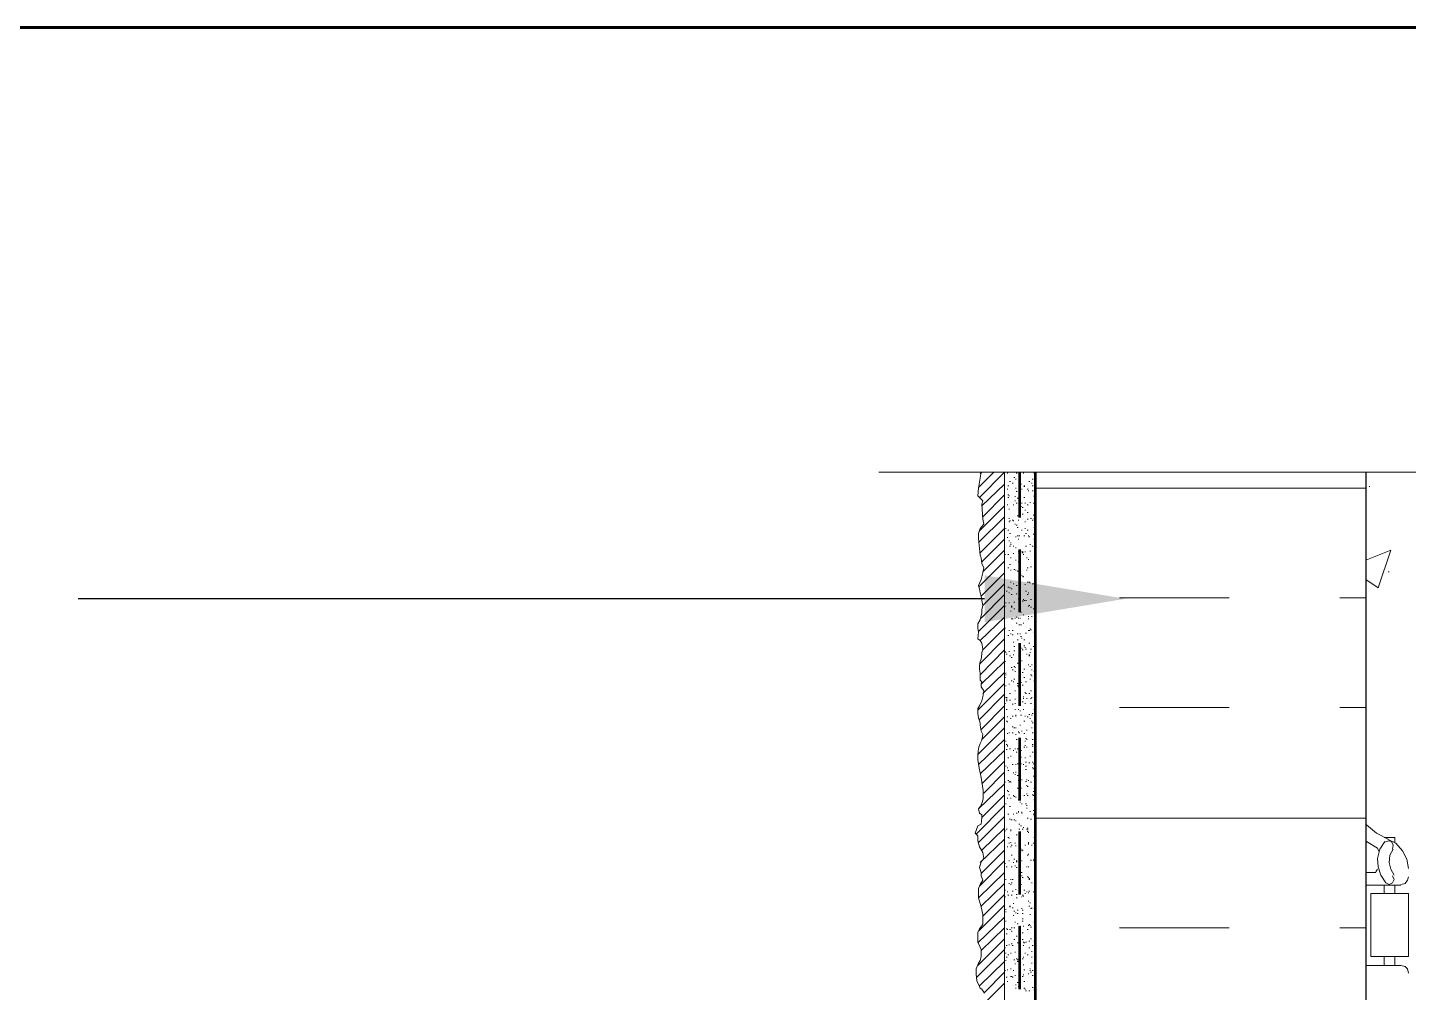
# Model space of a CAD drawing. Header units: millimetres. Extents: x 14 to 201, y 16 to 268.
# Drawn here: x 55.45 to 90.34, y 243.33 to 267.72 of the extents above; entities that cross this region are included whole.
import ezdxf

# ---------------------------------------------------------------- set-up
doc = ezdxf.new("R2010")
doc.units = ezdxf.units.MM
doc.header["$MEASUREMENT"] = 0
doc.layers.get('0').update_dxf_attribs({"linetype": 'CONTINUOUS'})

msp = doc.modelspace()

# ---------------------------------------------------------------- hatches: boundary and pattern name
at = {"true_color": 0x000007}
msp.add_hatch(color=0, dxfattribs=at).paths.add_polyline_path([(79.629, 253.873), (83.185, 253.28), (79.629, 252.688)])

# ---------------------------------------------------------------- linework, layer by layer
at = {"color": 0, "linetype": 'Continuous', "lineweight": 60, "true_color": 0x000007}
msp.add_line((17.018, 267.716), (198.12, 267.716), dxfattribs=at)
at = {"color": 0, "linetype": 'Continuous', "lineweight": 15, "true_color": 0x000007}
for p, q in [((76.962, 256.476), (105.537, 256.476)), ((80.137, 256.476), (80.137, 210.651)), ((89.281, 247.142), (89.556, 246.973)), ((89.598, 246.888), (89.556, 246.973)), ((89.26, 246.359), (89.514, 246.359)), ((89.514, 246.38), (89.556, 246.444)), ((89.26, 246.041), (90.149, 246.041)), ((89.725, 246.041), (89.725, 245.83)), ((90.001, 246.041), (90.001, 245.83)), ((89.725, 244.242), (89.725, 244.009)), ((90.001, 244.242), (90.001, 244.009)), ((89.26, 244.009), (90.149, 244.009))]:
    msp.add_line(p, q, dxfattribs=at)
at = {"color": 0, "linetype": 'Continuous', "lineweight": 15, "true_color": 0x656565}
for p, q in [((79.481, 256.096), (79.862, 256.476)), ((79.502, 255.842), (80.137, 256.476)), ((79.523, 256.434), (79.565, 256.476)), ((80.2, 256.455), (80.222, 256.455)), ((80.264, 256.476), (80.285, 256.476)), ((80.433, 256.455), (80.454, 256.455)), ((80.603, 256.455), (80.624, 256.455)), ((80.878, 256.455), (80.899, 256.455)), ((79.565, 255.63), (80.137, 256.18)), ((80.222, 256.138), (80.243, 256.138)), ((80.264, 256.244), (80.285, 256.244)), ((80.327, 256.201), (80.349, 256.201)), ((80.37, 256.349), (80.391, 256.349)), ((80.412, 256.307), (80.433, 256.307)), ((80.412, 256.307), (80.433, 256.307)), ((80.497, 256.096), (80.518, 256.096)), ((80.539, 256.18), (80.56, 256.18)), ((80.624, 256.138), (80.645, 256.138)), ((80.624, 256.117), (80.645, 256.117)), ((80.751, 256.244), (80.772, 256.244)), ((80.814, 256.201), (80.835, 256.201)), ((80.835, 256.307), (80.857, 256.307)), ((80.835, 256.138), (80.857, 256.138)), ((80.92, 256.138), (80.941, 256.138)), ((89.345, 256.117), (89.366, 256.117)), ((79.587, 255.355), (80.137, 255.905)), ((80.2, 256.053), (80.222, 256.053)), ((80.222, 255.905), (80.243, 255.905)), ((80.222, 255.841), (80.243, 255.841)), ((80.243, 255.884), (80.264, 255.884)), ((80.391, 255.863), (80.412, 255.863)), ((80.391, 255.757), (80.412, 255.757)), ((80.412, 256.074), (80.433, 256.074)), ((80.433, 255.99), (80.454, 255.99)), ((80.454, 255.82), (80.476, 255.82)), ((80.56, 256.053), (80.581, 256.053)), ((80.624, 255.841), (80.645, 255.841)), ((80.708, 256.053), (80.73, 256.053)), ((80.73, 256.011), (80.751, 256.011)), ((80.835, 256.011), (80.857, 256.011)), ((80.878, 255.884), (80.899, 255.884)), ((80.878, 255.863), (80.899, 255.863)), ((80.92, 256.074), (89.26, 256.074)), ((79.502, 254.995), (80.137, 255.63)), ((80.2, 255.651), (80.222, 255.651)), ((80.2, 255.651), (80.222, 255.651)), ((80.243, 255.545), (80.264, 255.545)), ((80.349, 255.651), (80.37, 255.651)), ((80.433, 255.693), (80.454, 255.693)), ((80.518, 255.461), (80.539, 255.461)), ((80.539, 255.609), (80.56, 255.609)), ((80.56, 255.693), (80.581, 255.693)), ((80.581, 255.588), (80.603, 255.588)), ((80.581, 255.418), (80.603, 255.418)), ((80.645, 255.693), (80.666, 255.693)), ((80.645, 255.524), (80.666, 255.524)), ((80.708, 255.651), (80.73, 255.651)), ((80.708, 255.461), (80.73, 255.461)), ((80.772, 255.714), (80.793, 255.714)), ((80.857, 255.693), (80.878, 255.693)), ((80.857, 255.397), (80.878, 255.397)), ((79.481, 254.699), (80.137, 255.355)), ((79.523, 254.445), (80.137, 255.058)), ((80.158, 255.058), (80.179, 255.058)), ((80.243, 255.312), (80.264, 255.312)), ((80.243, 255.228), (80.264, 255.228)), ((80.264, 255.249), (80.285, 255.249)), ((80.327, 255.27), (80.349, 255.27)), ((80.349, 255.249), (80.37, 255.249)), ((80.391, 255.164), (80.412, 255.164)), ((80.433, 255.143), (80.454, 255.143)), ((80.454, 255.376), (80.476, 255.376)), ((80.454, 255.079), (80.476, 255.079)), ((80.476, 255.27), (80.497, 255.27)), ((80.645, 255.228), (80.666, 255.228)), ((80.645, 255.058), (80.666, 255.058)), ((80.708, 255.291), (80.73, 255.291)), ((80.793, 255.312), (80.814, 255.312)), ((80.835, 255.27), (80.857, 255.27)), ((80.878, 255.312), (80.899, 255.312)), ((80.878, 255.079), (80.899, 255.079)), ((80.899, 255.291), (80.92, 255.291)), ((80.92, 255.312), (80.941, 255.312)), ((79.565, 254.212), (80.137, 254.783)), ((80.2, 254.826), (80.222, 254.826)), ((80.222, 255.016), (80.243, 255.016)), ((80.243, 254.741), (80.264, 254.741)), ((80.264, 254.931), (80.285, 254.931)), ((80.285, 254.698), (80.306, 254.698)), ((80.412, 254.847), (80.433, 254.847)), ((80.454, 254.868), (80.476, 254.868)), ((80.476, 254.783), (80.497, 254.783)), ((80.497, 254.868), (80.518, 254.868)), ((80.56, 255.016), (80.581, 255.016)), ((80.624, 254.868), (80.645, 254.868)), ((80.666, 254.931), (80.687, 254.931)), ((80.708, 255.016), (80.73, 255.016)), ((80.73, 254.868), (80.751, 254.868)), ((80.751, 254.847), (80.772, 254.847)), ((80.857, 254.91), (80.878, 254.91)), ((80.878, 254.783), (80.899, 254.783)), ((80.899, 254.72), (80.92, 254.72)), ((79.587, 253.958), (80.137, 254.508)), ((80.137, 254.402), (80.158, 254.402)), ((80.222, 254.402), (80.243, 254.402)), ((80.264, 254.614), (80.285, 254.614)), ((80.285, 254.656), (80.306, 254.656)), ((80.349, 254.614), (80.37, 254.614)), ((80.349, 254.423), (80.37, 254.423)), ((80.412, 254.571), (80.433, 254.571)), ((80.476, 254.466), (80.497, 254.466)), ((80.56, 254.466), (80.581, 254.466)), ((80.581, 254.466), (80.603, 254.466)), ((80.581, 254.445), (80.603, 254.445)), ((80.603, 254.402), (80.624, 254.402)), ((80.645, 254.466), (80.666, 254.466)), ((80.666, 254.614), (80.687, 254.614)), ((80.772, 254.656), (80.793, 254.656)), ((80.772, 254.487), (80.793, 254.487)), ((80.835, 254.614), (80.857, 254.614)), ((80.899, 254.466), (80.92, 254.466)), ((89.26, 254.254), (89.895, 254.508)), ((89.577, 253.555), (89.895, 254.508)), ((79.481, 253.577), (80.137, 254.233)), ((80.222, 254.063), (80.243, 254.063)), ((80.264, 254.148), (80.285, 254.148)), ((80.285, 254.318), (80.306, 254.318)), ((80.285, 254), (80.306, 254)), ((80.285, 254), (80.306, 254)), ((80.37, 254.021), (80.391, 254.021)), ((80.412, 254.254), (80.433, 254.254)), ((80.412, 254), (80.433, 254)), ((80.476, 254.212), (80.497, 254.212)), ((80.497, 254.169), (80.518, 254.169)), ((80.497, 254.042), (80.518, 254.042)), ((80.687, 254.318), (80.708, 254.318)), ((80.687, 254), (80.708, 254)), ((80.708, 254.063), (80.73, 254.063)), ((80.708, 254.063), (80.73, 254.063)), ((80.73, 254.275), (80.751, 254.275)), ((80.793, 254.085), (80.814, 254.085)), ((80.899, 254.275), (80.92, 254.275)), ((80.899, 254.169), (80.92, 254.169)), ((80.899, 254.127), (80.92, 254.127)), ((79.544, 253.344), (80.137, 253.937)), ((79.587, 253.111), (80.137, 253.661)), ((80.285, 253.704), (80.306, 253.704)), ((80.349, 253.661), (80.37, 253.661)), ((80.454, 253.979), (80.476, 253.979)), ((80.497, 253.852), (80.518, 253.852)), ((80.539, 253.873), (80.56, 253.873)), ((80.581, 253.852), (80.603, 253.852)), ((80.603, 253.831), (80.624, 253.831)), ((80.708, 253.704), (80.73, 253.704)), ((80.751, 253.704), (80.772, 253.704)), ((80.772, 253.682), (80.793, 253.682)), ((80.835, 253.661), (80.857, 253.661)), ((80.857, 253.661), (80.878, 253.661)), ((80.92, 253.852), (80.941, 253.852)), ((89.26, 253.767), (89.577, 253.555)), ((89.831, 253.958), (89.852, 253.958)), ((79.544, 252.794), (80.137, 253.386)), ((80.179, 253.471), (80.2, 253.471)), ((80.222, 253.577), (80.243, 253.577)), ((80.243, 253.429), (80.264, 253.429)), ((80.264, 253.555), (80.285, 253.555)), ((80.306, 253.534), (80.327, 253.534)), ((80.306, 253.386), (80.327, 253.386)), ((80.433, 253.619), (80.454, 253.619)), ((80.433, 253.407), (80.454, 253.407)), ((80.518, 253.619), (80.539, 253.619)), ((80.518, 253.555), (80.539, 253.555)), ((80.645, 253.64), (80.666, 253.64)), ((80.666, 253.471), (80.687, 253.471)), ((80.708, 253.386), (80.73, 253.386)), ((80.73, 253.429), (80.751, 253.429)), ((80.92, 253.555), (80.941, 253.555)), ((83.037, 253.302), (85.81, 253.302)), ((88.604, 253.302), (89.26, 253.302)), ((79.481, 252.455), (80.137, 253.111)), ((80.137, 253.09), (80.158, 253.09)), ((80.158, 253.174), (80.179, 253.174)), ((80.243, 253.174), (80.264, 253.174)), ((80.285, 252.963), (80.306, 252.963)), ((80.306, 253.09), (80.327, 253.09)), ((80.306, 253.069), (80.327, 253.069)), ((80.37, 253.196), (80.391, 253.196)), ((80.37, 253.026), (80.391, 253.026)), ((80.476, 253.28), (80.497, 253.28)), ((80.518, 253.238), (80.539, 253.238)), ((80.581, 253.217), (80.603, 253.217)), ((80.603, 253.259), (80.624, 253.259)), ((80.624, 253.238), (80.645, 253.238)), ((80.666, 253.238), (80.687, 253.238)), ((80.73, 253.09), (80.751, 253.09)), ((80.751, 253.111), (80.772, 253.111)), ((80.793, 253.259), (80.814, 253.259)), ((80.793, 253.069), (80.814, 253.069)), ((80.857, 253.026), (80.878, 253.026)), ((80.92, 252.963), (80.941, 252.963)), ((79.523, 252.222), (80.137, 252.815)), ((80.306, 252.772), (80.327, 252.772)), ((80.327, 252.772), (80.349, 252.772)), ((80.391, 252.794), (80.412, 252.794)), ((80.433, 252.815), (80.454, 252.815)), ((80.433, 252.666), (80.454, 252.666)), ((80.476, 252.794), (80.497, 252.794)), ((80.497, 252.624), (80.518, 252.624)), ((80.518, 252.794), (80.539, 252.794)), ((80.539, 252.942), (80.56, 252.942)), ((80.539, 252.624), (80.56, 252.624)), ((80.603, 252.878), (80.624, 252.878)), ((80.603, 252.666), (80.624, 252.666)), ((80.73, 252.836), (80.751, 252.836)), ((80.73, 252.772), (80.751, 252.772)), ((80.814, 252.836), (80.835, 252.836)), ((80.92, 252.666), (80.941, 252.666)), ((79.502, 251.629), (80.137, 252.264)), ((79.587, 251.989), (80.137, 252.54)), ((80.137, 252.539), (80.158, 252.539)), ((80.222, 252.349), (80.243, 252.349)), ((80.243, 252.476), (80.264, 252.476)), ((80.285, 252.391), (80.306, 252.391)), ((80.327, 252.476), (80.349, 252.476)), ((80.327, 252.37), (80.349, 252.37)), ((80.454, 252.391), (80.476, 252.391)), ((80.518, 252.391), (80.539, 252.391)), ((80.539, 252.328), (80.56, 252.328)), ((80.56, 252.286), (80.581, 252.286)), ((80.666, 252.412), (80.687, 252.412)), ((80.73, 252.476), (80.751, 252.476)), ((80.751, 252.476), (80.772, 252.476)), ((80.772, 252.518), (80.793, 252.518)), ((80.793, 252.497), (80.814, 252.497)), ((80.878, 252.434), (80.899, 252.434)), ((79.523, 251.354), (80.137, 251.989)), ((80.137, 251.947), (80.158, 251.947)), ((80.158, 251.926), (80.179, 251.926)), ((80.158, 251.926), (80.179, 251.926)), ((80.243, 251.947), (80.264, 251.947)), ((80.349, 252.18), (80.37, 252.18)), ((80.37, 252.074), (80.391, 252.074)), ((80.37, 251.968), (80.391, 251.968)), ((80.454, 252.243), (80.476, 252.243)), ((80.56, 252.031), (80.581, 252.031)), ((80.581, 251.989), (80.603, 251.989)), ((80.624, 252.243), (80.645, 252.243)), ((80.624, 252.095), (80.645, 252.095)), ((80.645, 252.053), (80.666, 252.053)), ((80.666, 252.01), (80.687, 252.01)), ((80.751, 252.159), (80.772, 252.159)), ((80.772, 251.926), (80.793, 251.926)), ((80.793, 252.01), (80.814, 252.01)), ((80.857, 252.074), (80.878, 252.074)), ((79.544, 251.121), (80.137, 251.693)), ((80.137, 251.693), (80.158, 251.693)), ((80.179, 251.883), (80.2, 251.883)), ((80.264, 251.841), (80.285, 251.841)), ((80.306, 251.799), (80.327, 251.799)), ((80.349, 251.862), (80.37, 251.862)), ((80.37, 251.566), (80.391, 251.566)), ((80.454, 251.651), (80.476, 251.651)), ((80.497, 251.672), (80.518, 251.672)), ((80.497, 251.629), (80.518, 251.629)), ((80.518, 251.566), (80.539, 251.566)), ((80.56, 251.714), (80.581, 251.714)), ((80.687, 251.883), (80.708, 251.883)), ((80.73, 251.608), (80.751, 251.608)), ((80.751, 251.862), (80.772, 251.862)), ((80.751, 251.841), (80.772, 251.841)), ((80.772, 251.566), (80.793, 251.566)), ((80.814, 251.608), (80.835, 251.608)), ((79.587, 250.889), (80.137, 251.418)), ((80.137, 251.291), (80.158, 251.291)), ((80.158, 251.396), (80.179, 251.396)), ((80.158, 251.354), (80.179, 251.354)), ((80.306, 251.545), (80.327, 251.545)), ((80.306, 251.206), (80.327, 251.206)), ((80.327, 251.481), (80.349, 251.481)), ((80.37, 251.248), (80.391, 251.248)), ((80.391, 251.545), (80.412, 251.545)), ((80.391, 251.439), (80.412, 251.439)), ((80.581, 251.418), (80.603, 251.418)), ((80.624, 251.502), (80.645, 251.502)), ((80.624, 251.291), (80.645, 251.291)), ((80.772, 251.248), (80.793, 251.248)), ((80.793, 251.354), (80.814, 251.354)), ((80.814, 251.481), (80.835, 251.481)), ((80.814, 251.333), (80.835, 251.333)), ((80.878, 251.439), (80.899, 251.439)), ((80.878, 251.206), (80.899, 251.206)), ((79.46, 250.465), (80.137, 251.143)), ((79.502, 250.232), (80.137, 250.867)), ((80.158, 251.079), (80.179, 251.079)), ((80.243, 251.121), (80.264, 251.121)), ((80.264, 250.888), (80.285, 250.888)), ((80.349, 251.185), (80.37, 251.185)), ((80.391, 250.952), (80.412, 250.952)), ((80.454, 251.143), (80.476, 251.143)), ((80.454, 251.079), (80.476, 251.079)), ((80.476, 251.058), (80.497, 251.058)), ((80.518, 251.037), (80.539, 251.037)), ((80.539, 251.164), (80.56, 251.164)), ((80.581, 251.1), (80.603, 251.1)), ((80.645, 250.91), (80.666, 250.91)), ((80.666, 251.185), (80.687, 251.185)), ((80.666, 250.888), (80.687, 250.888)), ((80.751, 250.888), (80.772, 250.888)), ((80.793, 250.952), (80.814, 250.952)), ((79.544, 249.978), (80.137, 250.571)), ((80.137, 250.635), (80.158, 250.635)), ((80.158, 250.783), (80.179, 250.783)), ((80.179, 250.783), (80.2, 250.783)), ((80.179, 250.74), (80.2, 250.74)), ((80.179, 250.698), (80.2, 250.698)), ((80.264, 250.719), (80.285, 250.719)), ((80.327, 250.613), (80.349, 250.613)), ((80.391, 250.74), (80.412, 250.74)), ((80.391, 250.635), (80.412, 250.635)), ((80.581, 250.677), (80.603, 250.677)), ((80.603, 250.804), (80.624, 250.804)), ((80.603, 250.762), (80.624, 250.762)), ((80.645, 250.635), (80.666, 250.635)), ((80.687, 250.762), (80.708, 250.762)), ((80.793, 250.762), (80.814, 250.762)), ((80.793, 250.635), (80.814, 250.635)), ((80.814, 250.783), (80.835, 250.783)), ((83.037, 250.529), (85.81, 250.529)), ((88.604, 250.529), (89.26, 250.529)), ((79.565, 249.724), (80.137, 250.296)), ((80.179, 250.486), (80.2, 250.486)), ((80.179, 250.19), (80.2, 250.19)), ((80.2, 250.296), (80.222, 250.296)), ((80.2, 250.169), (80.222, 250.169)), ((80.285, 250.254), (80.306, 250.254)), ((80.327, 250.317), (80.349, 250.317)), ((80.391, 250.486), (80.412, 250.486)), ((80.412, 250.338), (80.433, 250.338)), ((80.412, 250.317), (80.433, 250.317)), ((80.476, 250.486), (80.497, 250.486)), ((80.518, 250.444), (80.539, 250.444)), ((80.539, 250.338), (80.56, 250.338)), ((80.603, 250.486), (80.624, 250.486)), ((80.624, 250.19), (80.645, 250.19)), ((80.645, 250.317), (80.666, 250.317)), ((80.708, 250.296), (80.73, 250.296)), ((80.751, 250.359), (80.772, 250.359)), ((80.772, 250.254), (80.793, 250.254)), ((80.814, 250.338), (80.835, 250.338)), ((80.814, 250.19), (80.835, 250.19)), ((80.835, 250.38), (80.857, 250.38)), ((80.878, 250.486), (80.899, 250.486)), ((79.46, 249.343), (80.137, 250.021)), ((80.2, 249.872), (80.222, 249.872)), ((80.243, 249.894), (80.264, 249.894)), ((80.327, 250.042), (80.349, 250.042)), ((80.327, 249.894), (80.349, 249.894)), ((80.37, 250.021), (80.391, 250.021)), ((80.412, 250.021), (80.433, 250.021)), ((80.412, 249.851), (80.433, 249.851)), ((80.476, 249.915), (80.497, 249.915)), ((80.497, 249.894), (80.518, 249.894)), ((80.518, 250.084), (80.539, 250.084)), ((80.56, 249.936), (80.581, 249.936)), ((80.624, 249.872), (80.645, 249.872)), ((80.687, 249.957), (80.708, 249.957)), ((80.814, 250.021), (80.835, 250.021)), ((80.835, 250.148), (80.857, 250.148)), ((80.835, 249.894), (80.857, 249.894)), ((80.899, 249.978), (80.92, 249.978)), ((80.899, 249.851), (80.92, 249.851)), ((79.481, 249.089), (80.137, 249.724)), ((80.158, 249.682), (80.179, 249.682)), ((80.179, 249.597), (80.2, 249.597)), ((80.179, 249.47), (80.2, 249.47)), ((80.2, 249.576), (80.222, 249.576)), ((80.2, 249.555), (80.222, 249.555)), ((80.264, 249.491), (80.285, 249.491)), ((80.391, 249.491), (80.412, 249.491)), ((80.433, 249.724), (80.454, 249.724)), ((80.454, 249.491), (80.476, 249.491)), ((80.624, 249.534), (80.645, 249.534)), ((80.645, 249.682), (80.666, 249.682)), ((80.645, 249.576), (80.666, 249.576)), ((80.666, 249.746), (80.687, 249.746)), ((80.687, 249.724), (80.708, 249.724)), ((80.687, 249.534), (80.708, 249.534)), ((80.835, 249.724), (80.857, 249.724)), ((80.835, 249.597), (80.857, 249.597)), ((80.835, 249.555), (80.857, 249.555)), ((79.523, 248.857), (80.137, 249.449)), ((79.565, 248.603), (80.137, 249.174)), ((80.222, 249.259), (80.243, 249.259)), ((80.285, 249.301), (80.306, 249.301)), ((80.349, 249.449), (80.37, 249.449)), ((80.433, 249.407), (80.454, 249.407)), ((80.454, 249.111), (80.476, 249.111)), ((80.497, 249.301), (80.518, 249.301)), ((80.539, 249.449), (80.56, 249.449)), ((80.539, 249.28), (80.56, 249.28)), ((80.539, 249.111), (80.56, 249.111)), ((80.645, 249.259), (80.666, 249.259)), ((80.666, 249.153), (80.687, 249.153)), ((80.751, 249.132), (80.772, 249.132)), ((80.772, 249.301), (80.793, 249.301)), ((80.835, 249.407), (80.857, 249.407)), ((80.835, 249.153), (80.857, 249.153)), ((80.857, 249.111), (80.878, 249.111)), ((79.608, 248.37), (80.137, 248.899)), ((80.158, 249.047), (80.179, 249.047)), ((80.2, 249.005), (80.222, 249.005)), ((80.222, 248.941), (80.243, 248.941)), ((80.327, 249.089), (80.349, 249.089)), ((80.349, 248.878), (80.37, 248.878)), ((80.391, 248.835), (80.412, 248.835)), ((80.412, 249.089), (80.433, 249.089)), ((80.412, 248.899), (80.433, 248.899)), ((80.454, 248.814), (80.476, 248.814)), ((80.603, 249.089), (80.624, 249.089)), ((80.666, 249.047), (80.687, 249.047)), ((80.666, 248.962), (80.687, 248.962)), ((80.835, 249.005), (80.857, 249.005)), ((80.857, 248.984), (80.878, 248.984)), ((80.857, 248.793), (80.878, 248.793)), ((80.899, 248.899), (80.92, 248.899)), ((79.481, 247.968), (80.137, 248.603)), ((80.137, 248.645), (80.158, 248.645)), ((80.2, 248.433), (80.222, 248.433)), ((80.222, 248.687), (80.243, 248.687)), ((80.222, 248.412), (80.243, 248.412)), ((80.243, 248.645), (80.264, 248.645)), ((80.264, 248.666), (80.285, 248.666)), ((80.285, 248.645), (80.306, 248.645)), ((80.454, 248.497), (80.476, 248.497)), ((80.476, 248.687), (80.497, 248.687)), ((80.518, 248.708), (80.539, 248.708)), ((80.539, 248.497), (80.56, 248.497)), ((80.56, 248.708), (80.581, 248.708)), ((80.666, 248.666), (80.687, 248.666)), ((80.687, 248.708), (80.708, 248.708)), ((80.687, 248.56), (80.708, 248.56)), ((80.708, 248.539), (80.73, 248.539)), ((80.73, 248.687), (80.751, 248.687)), ((80.793, 248.645), (80.814, 248.645)), ((80.857, 248.412), (80.878, 248.412)), ((80.878, 248.497), (80.899, 248.497)), ((80.899, 248.751), (80.92, 248.751)), ((79.565, 247.756), (80.137, 248.327)), ((80.158, 248.095), (80.179, 248.095)), ((80.2, 248.243), (80.222, 248.243)), ((80.243, 248.327), (80.264, 248.327)), ((80.285, 248.243), (80.306, 248.243)), ((80.349, 248.306), (80.37, 248.306)), ((80.37, 248.285), (80.391, 248.285)), ((80.412, 248.264), (80.433, 248.264)), ((80.412, 248.264), (80.433, 248.264)), ((80.476, 248.2), (80.497, 248.2)), ((80.518, 248.137), (80.539, 248.137)), ((80.56, 248.095), (80.581, 248.095)), ((80.624, 248.306), (80.645, 248.306)), ((80.666, 248.095), (80.687, 248.095)), ((80.687, 248.348), (80.708, 248.348)), ((80.708, 248.306), (80.73, 248.306)), ((80.835, 248.327), (80.857, 248.327)), ((80.857, 248.306), (80.878, 248.306)), ((80.878, 248.2), (80.899, 248.2)), ((80.92, 248.264), (80.941, 248.264)), ((79.417, 247.333), (80.137, 248.052)), ((79.481, 247.121), (80.137, 247.777)), ((80.222, 247.84), (80.243, 247.84)), ((80.264, 248.031), (80.285, 248.031)), ((80.264, 247.713), (80.285, 247.713)), ((80.349, 247.84), (80.37, 247.84)), ((80.433, 247.862), (80.454, 247.862)), ((80.476, 247.904), (80.497, 247.904)), ((80.476, 247.883), (80.497, 247.883)), ((80.56, 247.883), (80.581, 247.883)), ((80.56, 247.862), (80.581, 247.862)), ((80.687, 248.052), (80.708, 248.052)), ((80.687, 247.989), (80.708, 247.989)), ((80.708, 247.735), (80.73, 247.735)), ((80.772, 247.904), (80.793, 247.904)), ((80.793, 247.713), (80.814, 247.713)), ((80.857, 247.925), (80.878, 247.925)), ((80.857, 247.84), (80.878, 247.84)), ((80.878, 247.798), (80.899, 247.798)), ((80.899, 247.883), (80.92, 247.883)), ((80.92, 247.735), (89.26, 247.735)), ((79.565, 246.93), (80.137, 247.481)), ((80.137, 247.417), (80.158, 247.417)), ((80.179, 247.46), (80.2, 247.46)), ((80.285, 247.438), (80.306, 247.438)), ((80.285, 247.417), (80.306, 247.417)), ((80.306, 247.692), (80.327, 247.692)), ((80.37, 247.692), (80.391, 247.692)), ((80.412, 247.671), (80.433, 247.671)), ((80.497, 247.587), (80.518, 247.587)), ((80.497, 247.46), (80.518, 247.46)), ((80.539, 247.544), (80.56, 247.544)), ((80.581, 247.46), (80.603, 247.46)), ((80.603, 247.502), (80.624, 247.502)), ((80.687, 247.46), (80.708, 247.46)), ((80.708, 247.481), (80.73, 247.481)), ((80.708, 247.438), (80.73, 247.438)), ((80.708, 247.396), (80.73, 247.396)), ((80.73, 247.375), (80.751, 247.375)), ((80.899, 247.587), (80.92, 247.587)), ((80.92, 247.523), (80.941, 247.523)), ((79.523, 246.613), (80.137, 247.206)), ((80.222, 247.248), (80.243, 247.248)), ((80.243, 247.227), (80.264, 247.227)), ((80.243, 247.1), (80.264, 247.1)), ((80.285, 247.121), (80.306, 247.121)), ((80.306, 247.057), (80.327, 247.057)), ((80.391, 247.1), (80.412, 247.1)), ((80.412, 247.036), (80.433, 247.036)), ((80.433, 247.311), (80.454, 247.311)), ((80.497, 247.269), (80.518, 247.269)), ((80.645, 247.057), (80.666, 247.057)), ((80.73, 247.121), (80.751, 247.121)), ((80.73, 247.1), (80.751, 247.1)), ((80.73, 247.079), (80.751, 247.079)), ((80.814, 247.057), (80.835, 247.057)), ((80.857, 247.1), (80.878, 247.1)), ((80.878, 247.248), (80.899, 247.248)), ((80.92, 247.311), (80.941, 247.311)), ((80.92, 247.269), (80.941, 247.269)), ((79.544, 246.338), (80.137, 246.93)), ((80.2, 247.015), (80.222, 247.015)), ((80.285, 247.015), (80.306, 247.015)), ((80.306, 246.803), (80.327, 246.803)), ((80.37, 246.697), (80.391, 246.697)), ((80.518, 246.973), (80.539, 246.973)), ((80.539, 246.951), (80.56, 246.951)), ((80.56, 246.909), (80.581, 246.909)), ((80.581, 246.93), (80.603, 246.93)), ((80.708, 246.803), (80.73, 246.803)), ((80.73, 246.824), (80.751, 246.824)), ((80.793, 246.676), (80.814, 246.676)), ((80.857, 246.676), (80.878, 246.676)), ((80.878, 246.697), (80.899, 246.697)), ((80.92, 246.973), (80.941, 246.973)), ((79.481, 245.724), (80.137, 246.359)), ((79.502, 246.02), (80.137, 246.655)), ((80.137, 246.592), (80.158, 246.592)), ((80.179, 246.507), (80.2, 246.507)), ((80.243, 246.655), (80.264, 246.655)), ((80.306, 246.507), (80.327, 246.507)), ((80.349, 246.613), (80.37, 246.613)), ((80.391, 246.528), (80.412, 246.528)), ((80.433, 246.655), (80.454, 246.655)), ((80.433, 246.634), (80.454, 246.634)), ((80.433, 246.486), (80.454, 246.486)), ((80.518, 246.655), (80.539, 246.655)), ((80.539, 246.359), (80.56, 246.359)), ((80.56, 246.655), (80.581, 246.655)), ((80.56, 246.359), (80.581, 246.359)), ((80.687, 246.507), (80.708, 246.507)), ((80.73, 246.507), (80.751, 246.507)), ((80.878, 246.655), (80.899, 246.655)), ((80.899, 246.634), (80.92, 246.634)), ((79.544, 245.512), (80.137, 246.084)), ((80.158, 246.189), (80.179, 246.189)), ((80.243, 246.084), (80.264, 246.084)), ((80.285, 246.189), (80.306, 246.189)), ((80.285, 246.062), (80.306, 246.062)), ((80.306, 246.105), (80.327, 246.105)), ((80.327, 246.189), (80.349, 246.189)), ((80.497, 246.316), (80.518, 246.316)), ((80.497, 246.232), (80.518, 246.232)), ((80.539, 246.062), (80.56, 246.062)), ((80.56, 246.274), (80.581, 246.274)), ((80.581, 246.232), (80.603, 246.232)), ((80.708, 246.253), (80.73, 246.253)), ((80.73, 246.232), (80.751, 246.232)), ((80.751, 246.211), (80.772, 246.211)), ((80.751, 246.189), (80.772, 246.189)), ((80.814, 246.105), (80.835, 246.105)), ((80.899, 246.062), (80.92, 246.062)), ((79.587, 245.258), (80.137, 245.809)), ((80.137, 245.914), (80.158, 245.914)), ((80.137, 245.745), (80.158, 245.745)), ((80.2, 245.872), (80.222, 245.872)), ((80.222, 245.787), (80.243, 245.787)), ((80.306, 245.787), (80.327, 245.787)), ((80.327, 245.893), (80.349, 245.893)), ((80.412, 245.936), (80.433, 245.936)), ((80.433, 245.809), (80.454, 245.809)), ((80.433, 245.724), (80.454, 245.724)), ((80.56, 245.745), (80.581, 245.745)), ((80.581, 245.787), (80.603, 245.787)), ((80.603, 245.766), (80.624, 245.766)), ((80.624, 245.914), (80.645, 245.914)), ((80.645, 245.83), (80.666, 245.83)), ((80.687, 245.872), (80.708, 245.872)), ((80.73, 245.851), (80.751, 245.851)), ((80.73, 245.639), (80.751, 245.639)), ((80.751, 245.893), (80.772, 245.893)), ((80.857, 245.872), (80.878, 245.872)), ((79.481, 244.877), (80.137, 245.533)), ((80.158, 245.428), (80.179, 245.428)), ((80.158, 245.364), (80.179, 245.364)), ((80.264, 245.512), (80.285, 245.512)), ((80.264, 245.491), (80.285, 245.491)), ((80.327, 245.47), (80.349, 245.47)), ((80.349, 245.576), (80.37, 245.576)), ((80.349, 245.279), (80.37, 245.279)), ((80.37, 245.385), (80.391, 245.385)), ((80.412, 245.343), (80.433, 245.343)), ((80.454, 245.406), (80.476, 245.406)), ((80.454, 245.322), (80.476, 245.322)), ((80.56, 245.449), (80.581, 245.449)), ((80.581, 245.406), (80.603, 245.406)), ((80.581, 245.322), (80.603, 245.322)), ((80.751, 245.512), (80.772, 245.512)), ((80.772, 245.597), (80.793, 245.597)), ((80.772, 245.301), (80.793, 245.301)), ((80.793, 245.449), (80.814, 245.449)), ((80.814, 245.47), (80.835, 245.47)), ((80.878, 245.449), (80.899, 245.449)), ((80.899, 245.491), (80.92, 245.491)), ((79.46, 244.581), (80.137, 245.237)), ((79.544, 244.39), (80.137, 244.962)), ((80.158, 245.131), (80.179, 245.131)), ((80.179, 244.941), (80.2, 244.941)), ((80.306, 244.962), (80.327, 244.962)), ((80.37, 244.962), (80.391, 244.962)), ((80.391, 245.11), (80.412, 245.11)), ((80.454, 245.068), (80.476, 245.068)), ((80.518, 245.004), (80.539, 245.004)), ((80.581, 245.195), (80.603, 245.195)), ((80.581, 245.131), (80.603, 245.131)), ((80.603, 245.004), (80.624, 245.004)), ((80.73, 245.025), (80.751, 245.025)), ((80.751, 245.046), (80.772, 245.046)), ((80.772, 245.025), (80.793, 245.025)), ((80.793, 244.983), (80.814, 244.983)), ((80.878, 245.11), (80.899, 245.11)), ((83.037, 244.962), (85.81, 244.962)), ((88.604, 244.962), (89.26, 244.962)), ((79.46, 244.009), (80.137, 244.687)), ((80.179, 244.814), (80.2, 244.814)), ((80.2, 244.92), (80.222, 244.92)), ((80.264, 244.92), (80.285, 244.92)), ((80.306, 244.877), (80.327, 244.877)), ((80.37, 244.665), (80.391, 244.665)), ((80.433, 244.75), (80.454, 244.75)), ((80.454, 244.581), (80.476, 244.581)), ((80.518, 244.708), (80.539, 244.708)), ((80.581, 244.835), (80.603, 244.835)), ((80.581, 244.665), (80.603, 244.665)), ((80.603, 244.602), (80.624, 244.602)), ((80.624, 244.581), (80.645, 244.581)), ((80.666, 244.602), (80.687, 244.602)), ((80.708, 244.92), (80.73, 244.92)), ((80.751, 244.623), (80.772, 244.623)), ((80.793, 244.687), (80.814, 244.687)), ((80.878, 244.623), (80.899, 244.623)), ((80.92, 244.898), (80.941, 244.898)), ((79.438, 243.713), (80.137, 244.412)), ((80.137, 244.454), (80.158, 244.454)), ((80.158, 244.327), (80.179, 244.327)), ((80.179, 244.517), (80.2, 244.517)), ((80.222, 244.285), (80.243, 244.285)), ((80.243, 244.538), (80.264, 244.538)), ((80.285, 244.327), (80.306, 244.327)), ((80.306, 244.56), (80.327, 244.56)), ((80.327, 244.517), (80.349, 244.517)), ((80.391, 244.348), (80.412, 244.348)), ((80.603, 244.517), (80.624, 244.517)), ((80.645, 244.327), (80.666, 244.327)), ((80.708, 244.285), (80.73, 244.285)), ((80.751, 244.454), (80.772, 244.454)), ((80.814, 244.369), (80.835, 244.369)), ((80.835, 244.517), (80.857, 244.517)), ((80.92, 244.306), (80.941, 244.306)), ((79.502, 243.501), (80.137, 244.115)), ((80.137, 243.882), (80.158, 243.882)), ((80.158, 244.136), (80.179, 244.136)), ((80.179, 244.221), (80.2, 244.221)), ((80.2, 243.904), (80.222, 243.904)), ((80.285, 243.925), (80.306, 243.925)), ((80.349, 243.882), (80.37, 243.882)), ((80.37, 244.157), (80.391, 244.157)), ((80.391, 244.052), (80.412, 244.052)), ((80.433, 244.179), (80.454, 244.179)), ((80.454, 244.157), (80.476, 244.157)), ((80.454, 244.115), (80.476, 244.115)), ((80.476, 244.157), (80.497, 244.157)), ((80.581, 244.179), (80.603, 244.179)), ((80.603, 244.221), (80.624, 244.221)), ((80.603, 244.03), (80.624, 244.03)), ((80.624, 243.904), (80.645, 243.904)), ((80.772, 243.925), (80.793, 243.925)), ((80.772, 243.882), (80.793, 243.882)), ((80.814, 244.221), (80.835, 244.221)), ((80.814, 244.073), (80.835, 244.073)), ((80.835, 243.882), (80.857, 243.882)), ((80.899, 244.221), (80.92, 244.221)), ((79.523, 242.951), (80.137, 243.565)), ((79.629, 243.332), (80.137, 243.84)), ((80.179, 243.713), (80.2, 243.713)), ((80.2, 243.607), (80.222, 243.607)), ((80.285, 243.734), (80.306, 243.734)), ((80.306, 243.734), (80.327, 243.734)), ((80.327, 243.713), (80.349, 243.713)), ((80.391, 243.755), (80.412, 243.755)), ((80.454, 243.586), (80.476, 243.586)), ((80.518, 243.755), (80.539, 243.755)), ((80.581, 243.734), (80.603, 243.734)), ((80.603, 243.777), (80.624, 243.777)), ((80.624, 243.607), (80.645, 243.607)), ((80.73, 243.798), (80.751, 243.798)), ((80.793, 243.84), (80.814, 243.84)), ((80.835, 243.755), (80.857, 243.755)), ((80.412, 243.522), (80.433, 243.522)), ((80.412, 243.438), (80.433, 243.438)), ((80.476, 243.48), (80.497, 243.48)), ((80.624, 243.438), (80.645, 243.438)), ((80.645, 243.417), (80.666, 243.417)), ((80.666, 243.374), (80.687, 243.374)), ((80.751, 243.374), (80.772, 243.374)), ((80.835, 243.459), (80.857, 243.459)), ((80.878, 243.396), (80.899, 243.396)), ((80.899, 243.522), (80.92, 243.522))]:
    msp.add_line(p, q, dxfattribs=at)
at = {"color": 0, "linetype": 'Continuous', "lineweight": 53, "true_color": 0x000007}
for p, q in [((80.518, 255.334), (80.518, 256.476)), ((80.518, 252.942), (80.518, 254.529)), ((80.518, 250.571), (80.518, 252.159)), ((80.518, 248.179), (80.518, 249.767)), ((80.518, 245.809), (80.518, 247.396)), ((80.518, 243.417), (80.518, 245.004))]:
    msp.add_line(p, q, dxfattribs=at)
at = {"color": 0, "linetype": 'Continuous', "lineweight": 25, "true_color": 0x000007}
for p, q in [((89.26, 256.476), (89.26, 227.902)), ((79.629, 253.28), (56.727, 253.28))]:
    msp.add_line(p, q, dxfattribs=at)
at = {"color": 0, "linetype": 'Continuous', "lineweight": 15, "true_color": 0x000007}
for points in [[(79.544, 256.476), (79.481, 256.074), (79.46, 255.884), (79.587, 255.757), (79.565, 255.672), (79.587, 255.291), (79.608, 255.164), (79.523, 255.058), (79.481, 254.931), (79.481, 254.804), (79.523, 254.381), (79.544, 254.318), (79.565, 254.169), (79.608, 254.063), (79.587, 253.937), (79.544, 253.767), (79.481, 253.619), (79.502, 253.534), (79.523, 253.429), (79.544, 253.344), (79.565, 253.238), (79.587, 253.111), (79.565, 253.005), (79.565, 252.921), (79.523, 252.751), (79.46, 252.645), (79.46, 252.54), (79.481, 252.434), (79.46, 252.264), (79.523, 252.222), (79.565, 252.159), (79.587, 252.01), (79.565, 251.926), (79.565, 251.883), (79.544, 251.756), (79.523, 251.693), (79.502, 251.587), (79.502, 251.502), (79.523, 251.396), (79.523, 251.227), (79.565, 251.185), (79.544, 251.143), (79.544, 251.058), (79.608, 250.952), (79.587, 250.804), (79.565, 250.698), (79.502, 250.571), (79.46, 250.508), (79.46, 250.381), (79.481, 250.275), (79.523, 250.148), (79.523, 250.084), (79.544, 249.936), (79.587, 249.851), (79.565, 249.703), (79.523, 249.619)], [(79.481, 247.968), (79.502, 247.862), (79.565, 247.819), (79.565, 247.756), (79.544, 247.587), (79.46, 247.544), (79.396, 247.354), (79.46, 247.29), (79.46, 247.163), (79.502, 247.015), (79.587, 246.867), (79.608, 246.719), (79.544, 246.634), (79.502, 246.486), (79.544, 246.359), (79.544, 246.274), (79.587, 246.168), (79.523, 246.062), (79.481, 245.957), (79.481, 245.724), (79.544, 245.491), (79.587, 245.301), (79.587, 245.046), (79.502, 244.941), (79.46, 244.856), (79.46, 244.602), (79.523, 244.475), (79.544, 244.412), (79.544, 244.242), (79.523, 244.136), (79.481, 244.073), (79.417, 243.925), (79.417, 243.798), (79.438, 243.628), (79.502, 243.48), (79.523, 243.438), (79.565, 243.417), (79.629, 243.311)], [(89.281, 247.565), (89.535, 247.354), (89.831, 247.206)], [(89.747, 247.142), (89.62, 246.951), (89.556, 246.719), (89.577, 246.507), (89.641, 246.295), (89.768, 246.105)], [(89.725, 247.248), (90.001, 247.248), (90.001, 247.121)], [(89.937, 246.951), (89.958, 247.057), (89.916, 247.142), (89.831, 247.163), (89.725, 247.121)], [(90.339, 246.465), (90.297, 246.697), (90.191, 246.909), (90.022, 247.1), (89.81, 247.206)], [(89.958, 246.951), (89.874, 246.803), (89.852, 246.613), (89.895, 246.443), (89.979, 246.295)], [(89.768, 246.105), (89.852, 246.062), (89.937, 246.105), (89.979, 246.189), (89.937, 246.274)], [(90.149, 246.062), (90.255, 246.084), (90.318, 246.168), (90.339, 246.253)], [(90.339, 243.819), (90.318, 243.925), (90.255, 243.988), (90.149, 244.009)]]:
    msp.add_lwpolyline(points, dxfattribs=at)
at = {"color": 0, "linetype": 'Continuous', "lineweight": 53, "true_color": 0x000007}
msp.add_lwpolyline([(89.26, 227.902), (87.08, 227.902), (87.08, 229.489), (82.317, 229.489), (82.317, 227.902), (80.92, 227.902), (80.92, 256.476)], dxfattribs=at)
at = {"color": 0, "linetype": 'Continuous', "lineweight": 15, "true_color": 0x000007}
msp.add_lwpolyline([(89.387, 244.242), (90.339, 244.242), (90.339, 245.83), (89.387, 245.83)], close=True, dxfattribs=at)
msp.add_open_spline([(79.523, 249.619), (79.284, 249.154), (79.823, 248.363), (79.481, 247.968)], degree=3, dxfattribs=at)

doc.saveas('drawing.dxf')
